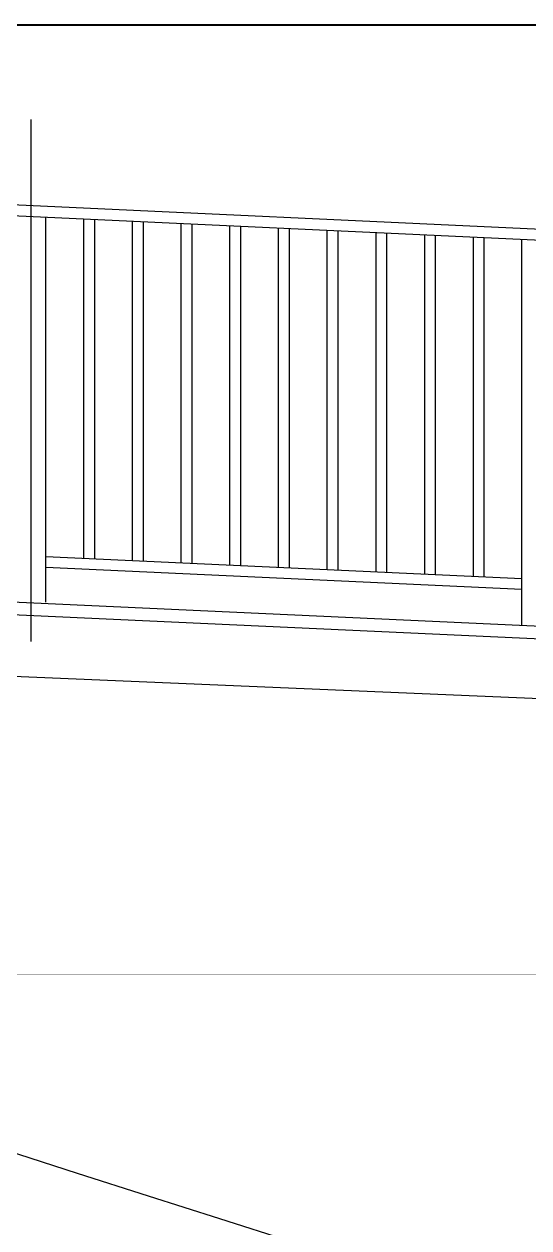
# Model space of a CAD drawing. Extents: x 1332 to 175445, y 256143 to 386027.
# Drawn here: x 46733 to 48133, y 381097 to 384435 of the extents above; entities that cross this region are included whole.
import ezdxf

# ---------------------------------------------------------------- set-up
doc = ezdxf.new("R2010")
doc.units = 0
doc.header["$LTSCALE"] = 10
doc.header["$MEASUREMENT"] = 0
doc.linetypes.add('DASH', pattern=[0.35, 0.25, -0.1])
doc.linetypes.add('DOTE', pattern=[2.4200000000000004, 2, -0.2, 0.02, -0.2])
for name, color, linetype in [('00-Palm-道路中线', 1, 'DOTE'), ('00-园建', 4, 'Continuous'), ('00-填充', 8, 'Continuous')]:
    doc.layers.add(name, color=color, linetype=linetype)
doc.linetypes.add('ZIGZAG', pattern='A,0.0001,-0.2,[131,ltypeshp.shx,S=0.2,R=0,X=-0.2,Y=0],-0.4,[131,ltypeshp.shx,S=0.2,R=180,X=0.2,Y=0],-0.2', length=0.8001)

msp = doc.modelspace()

# ---------------------------------------------------------------- linework, layer by layer
at = {"layer": '00-Palm-道路中线', "ltscale": 0.1, "elevation": -36502.99999999999}
msp.add_lwpolyline([(46753.28062428661, 382722.8599595667), (46753.28062428661, 384169.6434599053)], dxfattribs=at)
at = {"layer": '00-园建'}
for p, q in [((52785.14846228028, 382549.275011721, -36502.99999999999), (45585.82174493418, 382883.7879033318, -36502.99999999999)), ((52783.67902913377, 382519.311020561, -36502.99999999999), (45669.48062489482, 382843.1109751492, -36502.99999999999)), ((52776.33186340125, 382369.4910647618, -36502.99999999999), (45728.28062489159, 382666.1751489642, -36502.99999999999))]:
    msp.add_line(p, q, dxfattribs=at)
at = {"layer": '00-园建', "linetype": 'DASH', "const_width": 5, "elevation": -36502.99999999999}
msp.add_lwpolyline([(44645.5905677322, 384432.177536322), (54869.66529586349, 384432.177536322, -0.414213562373095), (55369.66529586349, 383932.177536322), (55369.66529586349, 380954.6500861038, -0.414213562373095), (54869.66529586349, 380454.6500861038), (44645.5905677322, 380454.6500861038, -0.414213562373095), (44145.5905677322, 380954.6500861038), (44145.5905677322, 383932.177536322, -0.414213562373095)], format="xyb", close=True, dxfattribs=at)
at = {"layer": '00-园建', "color": 5, "linetype": 'ZIGZAG', "ltscale": 0.3, "const_width": 0.1, "elevation": -36502.99999999999}
msp.add_lwpolyline([(105675.8735874975, 381799.275011721), (45503.28062489461, 381799.275011721)], dxfattribs=at)
at = {"layer": '00-填充', "color": 8}
for p, q in [((53793.2805841121, 383603.6194680075, -36502.99999999999), (45328.843122772, 383996.9150583062, -36502.99999999999)), ((53793.2805841121, 383573.5871012646, -36502.99999999999), (45328.843122772, 383966.8826915633, -36502.99999999999)), ((46793.28060780198, 382831.4011254132, -36502.99999999999), (46793.28060780201, 383898.8383817364, -36502.99999999999)), ((46898.28060780233, 383893.9596125128, -36502.99999999999), (46898.28060780233, 382952.9454545715, -36502.99999999999)), ((46928.28060780233, 383892.5656784489, -36502.99999999999), (46928.2806078023, 382951.5515205075, -36502.99999999999)), ((47033.2806078023, 383887.6869092254, -36502.99999999999), (47033.28060780233, 382946.672751284, -36502.99999999999)), ((47063.28060780233, 383886.2929751615, -36502.99999999999), (47063.2806078023, 382945.2788172201, -36502.99999999999)), ((47168.28060780233, 383881.4142059378, -36502.99999999999), (47168.2806078023, 382940.4000479965, -36502.99999999999)), ((47198.28060780233, 383880.020271874, -36502.99999999999), (47198.28060780227, 382939.0061139326, -36502.99999999999)), ((47303.28060780233, 383875.1415026503, -36502.99999999999), (47303.2806078023, 382934.1273447091, -36502.99999999999)), ((47333.28060780233, 383873.7475685864, -36502.99999999999), (47333.28060780227, 382932.7334106452, -36502.99999999999)), ((47438.28060780227, 383868.8687993629, -36502.99999999999), (47438.28060780227, 382927.8546414216, -36502.99999999999)), ((47468.28060780233, 383867.474865299, -36502.99999999999), (47468.28060780227, 382926.4607073577, -36502.99999999999)), ((47573.28060780227, 383862.5960960754, -36502.99999999999), (47573.28060780227, 382921.5819381341, -36502.99999999999)), ((47603.28060780233, 383861.2021620115, -36502.99999999999), (47603.28060780227, 382920.1880040703, -36502.99999999999)), ((47708.28060780227, 383856.3233927879, -36502.99999999999), (47708.28060780227, 382915.3092348467, -36502.99999999999)), ((47738.28060780221, 383854.9294587241, -36502.99999999999), (47738.28060780224, 382913.9153007828, -36502.99999999999)), ((47843.28060780227, 383850.0506895005, -36502.99999999999), (47843.28060780227, 382909.0365315592, -36502.99999999999)), ((47873.28060780227, 383848.6567554366, -36502.99999999999), (47873.28060780227, 382907.6425974953, -36502.99999999999)), ((47978.28060780227, 383843.777986213, -36502.99999999999), (47978.28060780227, 382902.7638282717, -36502.99999999999)), ((48008.2806078023, 383842.3840521491, -36502.99999999999), (48008.28060780227, 382901.3698942079, -36502.99999999999)), ((48113.27677791374, 382766.3510470525, -36502.99999999999), (48113.27677791374, 383837.5054608793, -36502.99999999999)), ((48113.27677791374, 382896.491302938, -36502.99999999999), (46793.28060780198, 382957.824223795, -36502.99999999999)), ((48113.27677791374, 382866.4589361951, -36502.99999999999), (46793.28060780201, 382927.7918570522, -36502.99999999999))]:
    msp.add_line(p, q, dxfattribs=at)
at = {"layer": '00-填充', "elevation": -36502.99999999999}
msp.add_lwpolyline([(45503.28062489461, 381704.6422198294, 0.07224548419397603), (71455.32139619064, 376888.5589018993, 0.01957007664203353), (101991.3498469503, 376038.9930501936, -2.38232265736231)], format="xyb", dxfattribs=at)

doc.saveas('drawing.dxf')
